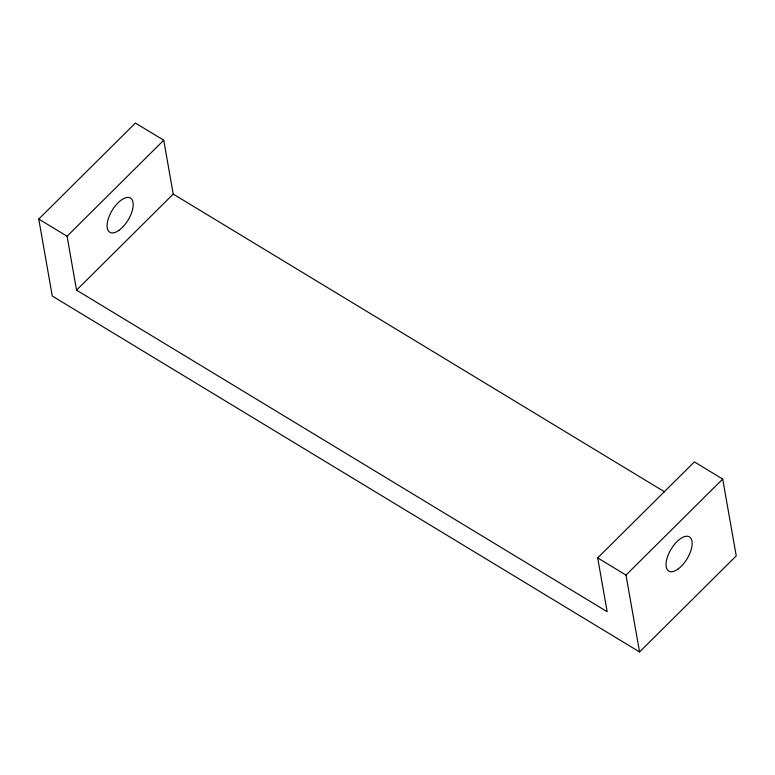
<?xml version="1.0" encoding="UTF-8"?>
<svg xmlns="http://www.w3.org/2000/svg" width="775" height="775" viewBox="0 0 775 775"><rect width="100%" height="100%" fill="white"/><g stroke="black" fill="none" stroke-linecap="round" stroke-linejoin="round"><path stroke-width="1.16" d="M38.75 219.073L67.076 236.239L76.541 290.15L607.164 611.708L597.68 557.893L694.39 461.9L722.707 479.086L736.25 555.888L639.559 651.949L52.283 296.05L38.75 219.073L135.412 123.051L163.738 140.217L173.232 194.089L664.553 491.834M67.076 236.239L163.738 140.217M76.541 290.15L173.232 194.089M639.559 651.949L626.006 575.079L722.707 479.086M597.68 557.893L626.006 575.079M118.904 230.369A19.976 9.329 -58.8 0 0 132.031 199.621A19.976 9.329 -58.8 0 0 109.498 215.528A19.976 9.329 -58.8 0 0 118.904 230.369M677.854 569.179A19.976 9.319 -58.8 0 0 690.99 538.441A19.976 9.319 -58.8 0 0 668.457 554.338A19.976 9.319 -58.8 0 0 677.854 569.179"/></g></svg>
